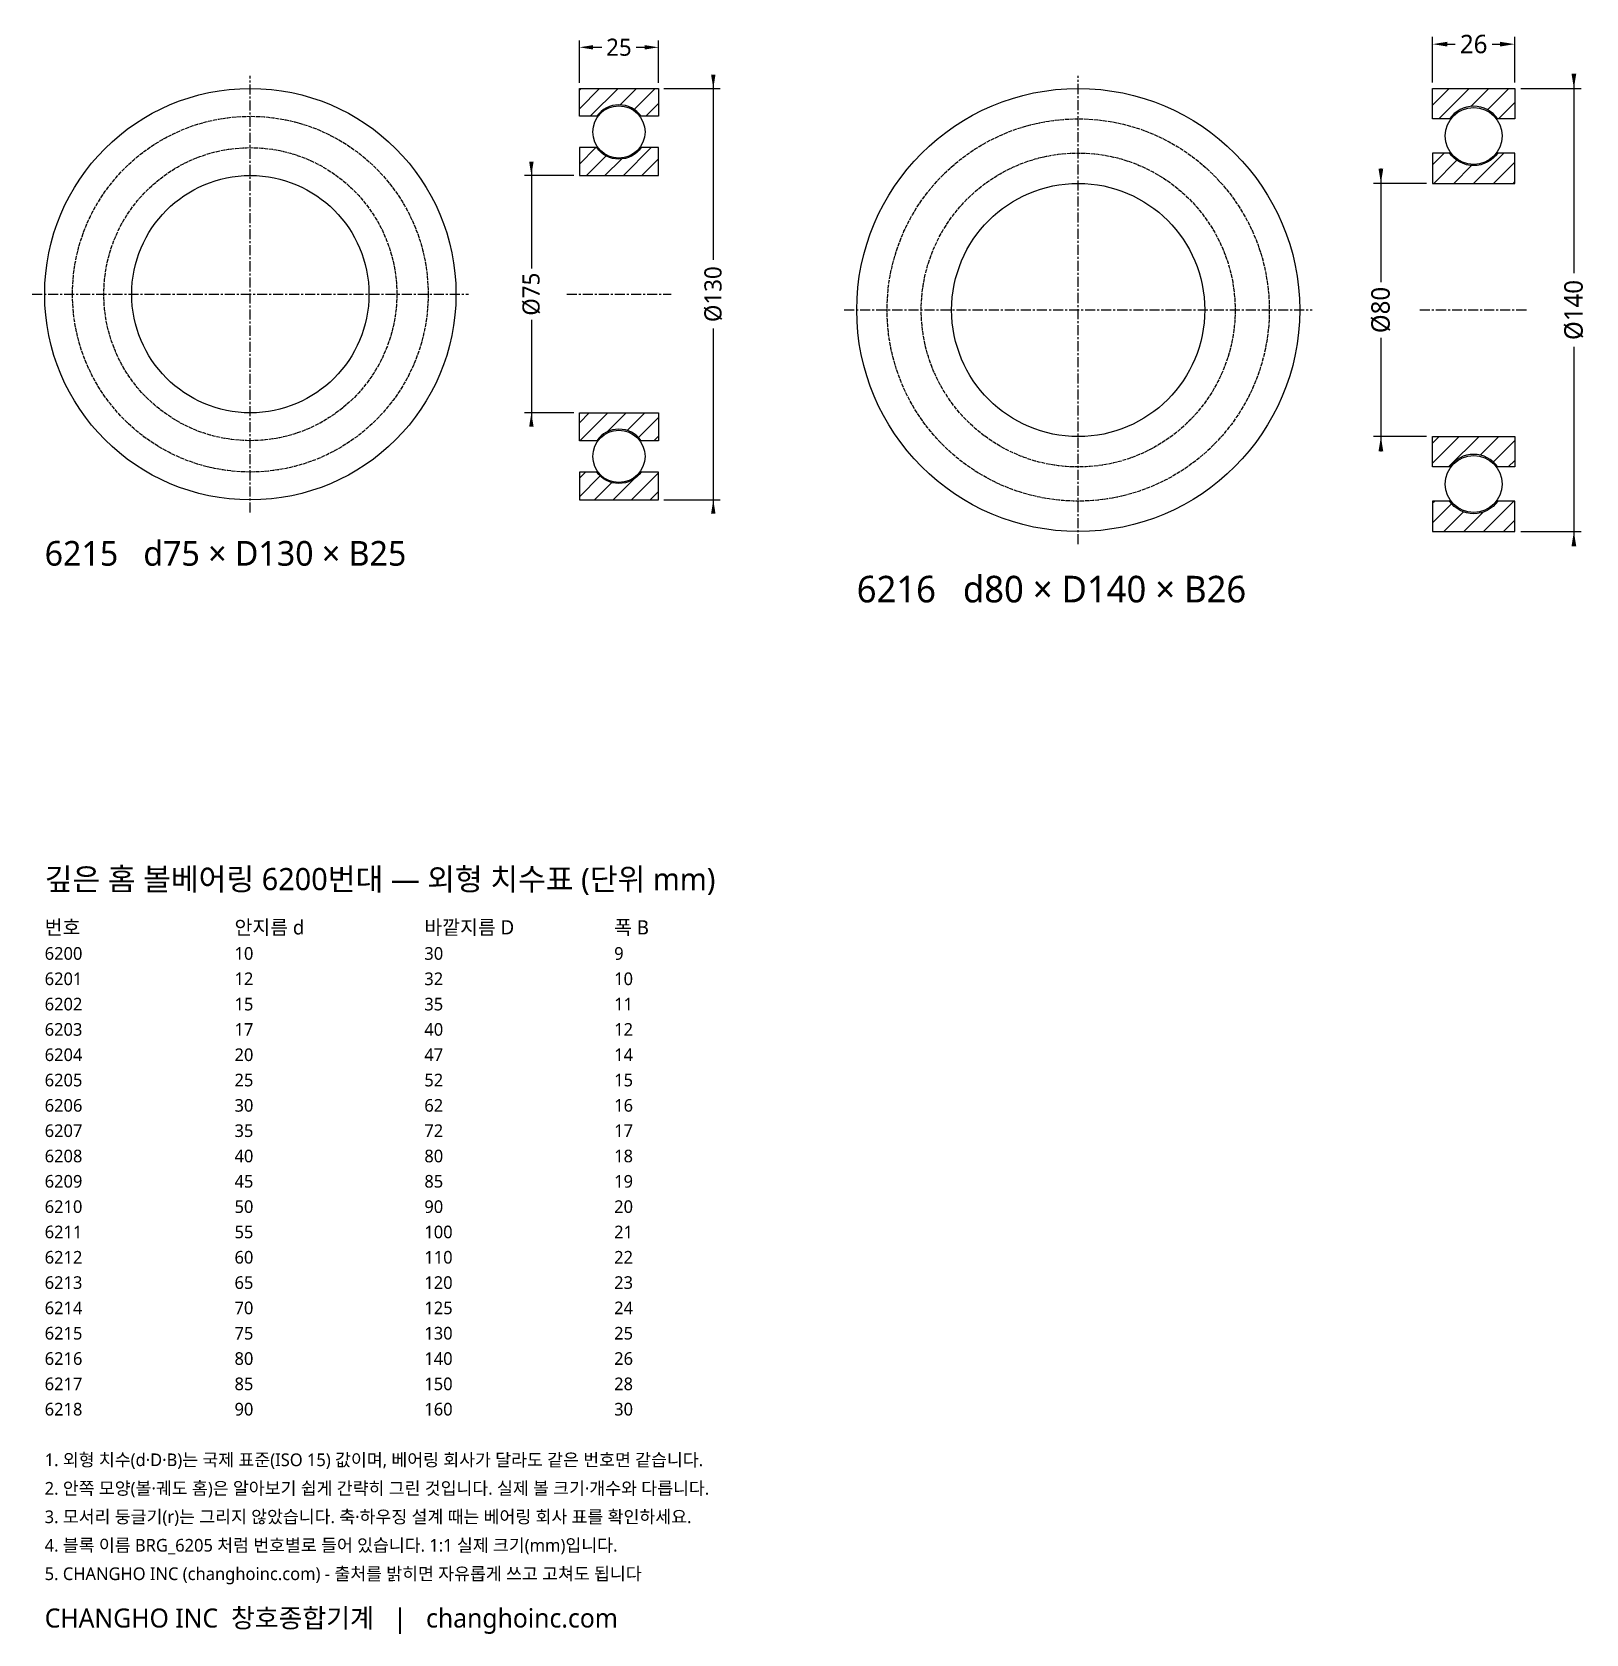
# Model space of a CAD drawing. Header units: millimetres. Extents: x -4 to 1088, y -943 to 2.
# Drawn here: x -4 to 487, y -943 to -437 of the extents above; entities that cross this region are included whole.
import ezdxf

# ---------------------------------------------------------------- set-up
doc = ezdxf.new("R2010")
doc.units = ezdxf.units.MM
doc.linetypes.add('CENTER', pattern=[5.08, 3.175, -0.635, 0.635, -0.635])
doc.linetypes.add('DASHED', pattern=[1.524, 1.27, -0.254])
for name, color, linetype in [('문자', 7, 'CONTINUOUS'), ('숨은선', 3, 'DASHED'), ('외형선', 7, 'CONTINUOUS'), ('중심선', 1, 'CENTER'), ('치수', 4, 'CONTINUOUS'), ('해칭', 8, 'CONTINUOUS')]:
    doc.layers.add(name, color=color, linetype=linetype)
doc.styles.add('CH_KOR', font='malgun.ttf')
doc.dimstyles.new('CH_DIM', dxfattribs={"dimtxt": 2.5, "dimasz": 2, "dimexe": 1, "dimexo": 0.8, "dimgap": 0.8, "dimtad": 1, "dimdec": 0, "dimtxsty": 'CH_KOR', "dimcen": 2.5, "dimclrd": 4, "dimclre": 4, "dimclrt": 4, "dimazin": 3, "dimtfac": 1, "dimtmove": 0, "dimatfit": 3})

# ---------------------------------------------------------------- blocks, each defined once
blk = doc.blocks.new('_CLOSEDFILLED')
at = {"color": 0, "linetype": 'BYBLOCK'}
blk.add_solid([(-1, 0.16), (0, 0), (-1, -0.16)], dxfattribs=at)
blk = doc.blocks.new('*D46')
at = {"color": 4}
for p, q in [((146.33, 69.33), (146.33, 10.83)), ((130.73, 65), (148.5, 65)), ((146.33, -10.83), (146.33, -69.33)), ((130.73, -65), (148.5, -65))]:
    blk.add_line(p, q, dxfattribs=at)
at = {"layer": 'Defpoints'}
for p in [(129, 65), (146.33, 65), (129, -65)]:
    blk.add_point(p, dxfattribs=at)
at = {"layer": '치수', "color": 4, "xscale": 4.333333333333333, "yscale": 4.333333333333333}
for p, rotation in [((146.33, 65), 270), ((146.33, -65), 90)]:
    blk.add_blockref('_CLOSEDFILLED', p, dxfattribs=dict(at, rotation=rotation))
at = {"layer": '치수', "color": 4, "insert": (146.33, 0), "char_height": 5.417, "attachment_point": 5, "rotation": 90, "style": 'CH_KOR'}
blk.add_mtext('Ø130', dxfattribs=at)
blk = doc.blocks.new('*D47')
at = {"color": 4}
for p, q in [((88.83, 41.83), (88.83, 8.12)), ((102.27, 37.5), (86.67, 37.5)), ((88.83, -8.12), (88.83, -41.83)), ((102.27, -37.5), (86.67, -37.5))]:
    blk.add_line(p, q, dxfattribs=at)
at = {"layer": 'Defpoints'}
for p in [(88.83, 37.5), (104, 37.5), (104, -37.5)]:
    blk.add_point(p, dxfattribs=at)
at = {"layer": '치수', "color": 4, "xscale": 4.333333333333333, "yscale": 4.333333333333333}
for p, rotation in [((88.83, 37.5), 270), ((88.83, -37.5), 90)]:
    blk.add_blockref('_CLOSEDFILLED', p, dxfattribs=dict(at, rotation=rotation))
at = {"layer": '치수', "color": 4, "insert": (88.83, 0), "char_height": 5.417, "attachment_point": 5, "rotation": 90, "style": 'CH_KOR'}
blk.add_mtext('Ø75', dxfattribs=at)
blk = doc.blocks.new('*D48')
at = {"color": 4}
for p, q in [((104, 66.73), (104, 80.17)), ((108.33, 78), (111.08, 78)), ((121.92, 78), (124.67, 78)), ((129, 66.73), (129, 80.17))]:
    blk.add_line(p, q, dxfattribs=at)
at = {"layer": 'Defpoints'}
for p in [(104, 78), (104, 65), (129, 65)]:
    blk.add_point(p, dxfattribs=at)
at = {"layer": '치수', "color": 4, "xscale": 4.333333333333333, "yscale": 4.333333333333333, "rotation": 180}
blk.add_blockref('_CLOSEDFILLED', (104, 78), dxfattribs=at)
at = {"layer": '치수', "color": 4, "xscale": 4.333333333333333, "yscale": 4.333333333333333}
blk.add_blockref('_CLOSEDFILLED', (129, 78), dxfattribs=at)
at = {"layer": '치수', "color": 4, "insert": (116.5, 78), "char_height": 5.417, "attachment_point": 5, "style": 'CH_KOR'}
blk.add_mtext('25', dxfattribs=at)
blk = doc.blocks.new('*D49')
at = {"color": 4}
for p, q in [((156.67, 74.67), (156.67, 11.67)), ((139.87, 70), (159, 70)), ((156.67, -11.67), (156.67, -74.67)), ((139.87, -70), (159, -70))]:
    blk.add_line(p, q, dxfattribs=at)
at = {"layer": 'Defpoints'}
for p in [(138, 70), (156.67, 70), (138, -70)]:
    blk.add_point(p, dxfattribs=at)
at = {"layer": '치수', "color": 4, "xscale": 4.666666666666667, "yscale": 4.666666666666667}
for p, rotation in [((156.67, 70), 270), ((156.67, -70), 90)]:
    blk.add_blockref('_CLOSEDFILLED', p, dxfattribs=dict(at, rotation=rotation))
at = {"layer": '치수', "color": 4, "insert": (156.67, 0), "char_height": 5.833, "attachment_point": 5, "rotation": 90, "style": 'CH_KOR'}
blk.add_mtext('Ø140', dxfattribs=at)
blk = doc.blocks.new('*D50')
at = {"color": 4}
for p, q in [((95.67, 44.67), (95.67, 8.75)), ((110.13, 40), (93.33, 40)), ((95.67, -8.75), (95.67, -44.67)), ((110.13, -40), (93.33, -40))]:
    blk.add_line(p, q, dxfattribs=at)
at = {"layer": 'Defpoints'}
for p in [(95.67, 40), (112, 40), (112, -40)]:
    blk.add_point(p, dxfattribs=at)
at = {"layer": '치수', "color": 4, "xscale": 4.666666666666667, "yscale": 4.666666666666667}
for p, rotation in [((95.67, 40), 270), ((95.67, -40), 90)]:
    blk.add_blockref('_CLOSEDFILLED', p, dxfattribs=dict(at, rotation=rotation))
at = {"layer": '치수', "color": 4, "insert": (95.67, 0), "char_height": 5.833, "attachment_point": 5, "rotation": 90, "style": 'CH_KOR'}
blk.add_mtext('Ø80', dxfattribs=at)
blk = doc.blocks.new('*D51')
at = {"color": 4}
for p, q in [((112, 71.87), (112, 86.33)), ((138, 71.87), (138, 86.33)), ((116.67, 84), (119.17, 84)), ((130.83, 84), (133.33, 84))]:
    blk.add_line(p, q, dxfattribs=at)
at = {"layer": 'Defpoints'}
for p in [(112, 84), (112, 70), (138, 70)]:
    blk.add_point(p, dxfattribs=at)
at = {"layer": '치수', "color": 4, "xscale": 4.666666666666667, "yscale": 4.666666666666667, "rotation": 180}
blk.add_blockref('_CLOSEDFILLED', (112, 84), dxfattribs=at)
at = {"layer": '치수', "color": 4, "xscale": 4.666666666666667, "yscale": 4.666666666666667}
blk.add_blockref('_CLOSEDFILLED', (138, 84), dxfattribs=at)
at = {"layer": '치수', "color": 4, "insert": (125, 84), "char_height": 5.833, "attachment_point": 5, "style": 'CH_KOR'}
blk.add_mtext('26', dxfattribs=at)
blk = doc.blocks.new('BRG_6215')
at = {"layer": '해칭'}
h = blk.add_hatch(dxfattribs=at)
h.set_pattern_fill('ANSI31', scale=1.3)
h.paths.add_polyline_path([(104, 65), (129, 65), (129, 56.2), (123.51, 56.2, 0.51797), (109.49, 56.2), (104, 56.2)])
h = blk.add_hatch(dxfattribs=at)
h.set_pattern_fill('ANSI31', scale=1.3)
h.paths.add_polyline_path([(104, 37.5), (129, 37.5), (129, 46.3), (123.51, 46.3, -0.51797), (109.49, 46.3), (104, 46.3)])
h = blk.add_hatch(dxfattribs=at)
h.set_pattern_fill('ANSI31', scale=1.3)
h.paths.add_polyline_path([(104, -37.5), (129, -37.5), (129, -46.3), (123.51, -46.3, 0.51797), (109.49, -46.3), (104, -46.3)])
h = blk.add_hatch(dxfattribs=at)
h.set_pattern_fill('ANSI31', scale=1.3)
h.paths.add_polyline_path([(104, -65), (129, -65), (129, -56.2), (123.51, -56.2, -0.51797), (109.49, -56.2), (104, -56.2)])
at = {"layer": '숨은선'}
for radius in [56.2, 46.3]:
    blk.add_circle((0, 0), radius, dxfattribs=at)
at = {"layer": '외형선'}
for points in [[(104, 65), (129, 65), (129, 56.2), (123.51, 56.2, 0.51797), (109.49, 56.2), (104, 56.2)], [(104, 37.5), (129, 37.5), (129, 46.3), (123.51, 46.3, -0.51797), (109.49, 46.3), (104, 46.3)], [(104, -37.5), (129, -37.5), (129, -46.3), (123.51, -46.3, 0.51797), (109.49, -46.3), (104, -46.3)], [(104, -65), (129, -65), (129, -56.2), (123.51, -56.2, -0.51797), (109.49, -56.2), (104, -56.2)]]:
    blk.add_lwpolyline(points, format="xyb", close=True, dxfattribs=at)
for centre, radius in [((0, 0), 65), ((116.5, 51.25), 8.25), ((0, 0), 37.5), ((116.5, -51.25), 8.25)]:
    blk.add_circle(centre, radius, dxfattribs=at)
at = {"layer": '중심선'}
for p, q in [((0, -69), (0, 69)), ((-69, 0), (69, 0)), ((100, 0), (133, 0))]:
    blk.add_line(p, q, dxfattribs=at)
at = {"layer": '문자', "style": 'CH_KOR'}
blk.add_text('6215   d75 × D130 × B25', height=7.8, dxfattribs=at).set_placement((-65, -85.8))
at = {"layer": '치수'}
dim = blk.add_linear_dim(base=(104, 78), p1=(104, 65), p2=(129, 65), dimstyle='CH_DIM', override={"dimscale": 2.166667}, dxfattribs=at)
dim.commit()
dim.dimension.update_dxf_attribs({"geometry": '*D48', "text_midpoint": (116.5, 78)})
for base, p1, p2, text, picture, middle in [((146.33, 65), (129, 65), (129, -65), 'Ø130', '*D46', (146.33, 0)), ((88.83, 37.5), (104, 37.5), (104, -37.5), 'Ø75', '*D47', (88.83, 0))]:
    dim = blk.add_linear_dim(base=base, p1=p1, p2=p2, angle=90, text=text, dimstyle='CH_DIM', override={"dimscale": 2.166667}, dxfattribs=at)
    dim.commit()
    dim.dimension.update_dxf_attribs({"geometry": picture, "text_midpoint": middle})
blk = doc.blocks.new('BRG_6216')
at = {"layer": '해칭'}
h = blk.add_hatch(dxfattribs=at)
h.set_pattern_fill('ANSI31', scale=1.4)
h.paths.add_polyline_path([(112, 70), (138, 70), (138, 60.4), (132.65, 60.4, 0.51797), (117.35, 60.4), (112, 60.4)])
h = blk.add_hatch(dxfattribs=at)
h.set_pattern_fill('ANSI31', scale=1.4)
h.paths.add_polyline_path([(112, 40), (138, 40), (138, 49.6), (132.65, 49.6, -0.51797), (117.35, 49.6), (112, 49.6)])
h = blk.add_hatch(dxfattribs=at)
h.set_pattern_fill('ANSI31', scale=1.4)
h.paths.add_polyline_path([(112, -40), (138, -40), (138, -49.6), (132.65, -49.6, 0.51797), (117.35, -49.6), (112, -49.6)])
h = blk.add_hatch(dxfattribs=at)
h.set_pattern_fill('ANSI31', scale=1.4)
h.paths.add_polyline_path([(112, -70), (138, -70), (138, -60.4), (132.65, -60.4, -0.51797), (117.35, -60.4), (112, -60.4)])
at = {"layer": '숨은선'}
for radius in [60.4, 49.6]:
    blk.add_circle((0, 0), radius, dxfattribs=at)
at = {"layer": '외형선'}
for points in [[(112, 70), (138, 70), (138, 60.4), (132.65, 60.4, 0.51797), (117.35, 60.4), (112, 60.4)], [(112, 40), (138, 40), (138, 49.6), (132.65, 49.6, -0.51797), (117.35, 49.6), (112, 49.6)], [(112, -40), (138, -40), (138, -49.6), (132.65, -49.6, 0.51797), (117.35, -49.6), (112, -49.6)], [(112, -70), (138, -70), (138, -60.4), (132.65, -60.4, -0.51797), (117.35, -60.4), (112, -60.4)]]:
    blk.add_lwpolyline(points, format="xyb", close=True, dxfattribs=at)
for centre, radius in [((0, 0), 70), ((125, 55), 9), ((0, 0), 40), ((125, -55), 9)]:
    blk.add_circle(centre, radius, dxfattribs=at)
at = {"layer": '중심선'}
for p, q in [((0, -74), (0, 74)), ((-74, 0), (74, 0)), ((108, 0), (142, 0))]:
    blk.add_line(p, q, dxfattribs=at)
at = {"layer": '문자', "style": 'CH_KOR'}
blk.add_text('6216   d80 × D140 × B26', height=8.4, dxfattribs=at).set_placement((-70, -92.4))
at = {"layer": '치수'}
dim = blk.add_linear_dim(base=(112, 84), p1=(112, 70), p2=(138, 70), dimstyle='CH_DIM', override={"dimscale": 2.333333}, dxfattribs=at)
dim.commit()
dim.dimension.update_dxf_attribs({"geometry": '*D51', "text_midpoint": (125, 84)})
for base, p1, p2, text, picture, middle in [((156.67, 70), (138, 70), (138, -70), 'Ø140', '*D49', (156.67, 0)), ((95.67, 40), (112, 40), (112, -40), 'Ø80', '*D50', (95.67, 0))]:
    dim = blk.add_linear_dim(base=base, p1=p1, p2=p2, angle=90, text=text, dimstyle='CH_DIM', override={"dimscale": 2.333333}, dxfattribs=at)
    dim.commit()
    dim.dimension.update_dxf_attribs({"geometry": picture, "text_midpoint": middle})

msp = doc.modelspace()

# ---------------------------------------------------------------- block references
for name, p in [('BRG_6215', (65, -520)), ('BRG_6216', (326.67, -525))]:
    msp.add_blockref(name, p)

# ---------------------------------------------------------------- texts
at = {"layer": '문자', "style": 'CH_KOR'}
for s, height, p in [('깊은 홈 볼베어링 6200번대 — 외형 치수표 (단위 mm)', 7, (0, -708.33)), ('번호', 4.5, (0, -722.33)), ('안지름 d', 4.5, (60, -722.33)), ('바깥지름 D', 4.5, (120, -722.33)), ('폭 B', 4.5, (180, -722.33)), ('6200', 4, (0, -730.33)), ('10', 4, (60, -730.33)), ('30', 4, (120, -730.33)), ('9', 4, (180, -730.33)), ('6201', 4, (0, -738.33)), ('12', 4, (60, -738.33)), ('32', 4, (120, -738.33)), ('10', 4, (180, -738.33)), ('6202', 4, (0, -746.33)), ('15', 4, (60, -746.33)), ('35', 4, (120, -746.33)), ('11', 4, (180, -746.33)), ('6203', 4, (0, -754.33)), ('17', 4, (60, -754.33)), ('40', 4, (120, -754.33)), ('12', 4, (180, -754.33)), ('6204', 4, (0, -762.33)), ('20', 4, (60, -762.33)), ('47', 4, (120, -762.33)), ('14', 4, (180, -762.33)), ('6205', 4, (0, -770.33)), ('25', 4, (60, -770.33)), ('52', 4, (120, -770.33)), ('15', 4, (180, -770.33)), ('6206', 4, (0, -778.33)), ('30', 4, (60, -778.33)), ('62', 4, (120, -778.33)), ('16', 4, (180, -778.33)), ('6207', 4, (0, -786.33)), ('35', 4, (60, -786.33)), ('72', 4, (120, -786.33)), ('17', 4, (180, -786.33)), ('6208', 4, (0, -794.33)), ('40', 4, (60, -794.33)), ('80', 4, (120, -794.33)), ('18', 4, (180, -794.33)), ('6209', 4, (0, -802.33)), ('45', 4, (60, -802.33)), ('85', 4, (120, -802.33)), ('19', 4, (180, -802.33)), ('6210', 4, (0, -810.33)), ('50', 4, (60, -810.33)), ('90', 4, (120, -810.33)), ('20', 4, (180, -810.33)), ('6211', 4, (0, -818.33)), ('55', 4, (60, -818.33)), ('100', 4, (120, -818.33)), ('21', 4, (180, -818.33)), ('6212', 4, (0, -826.33)), ('60', 4, (60, -826.33)), ('110', 4, (120, -826.33)), ('22', 4, (180, -826.33)), ('6213', 4, (0, -834.33)), ('65', 4, (60, -834.33)), ('120', 4, (120, -834.33)), ('23', 4, (180, -834.33)), ('6214', 4, (0, -842.33)), ('70', 4, (60, -842.33)), ('125', 4, (120, -842.33)), ('24', 4, (180, -842.33)), ('6215', 4, (0, -850.33)), ('75', 4, (60, -850.33)), ('130', 4, (120, -850.33)), ('25', 4, (180, -850.33)), ('6216', 4, (0, -858.33)), ('80', 4, (60, -858.33)), ('140', 4, (120, -858.33)), ('26', 4, (180, -858.33)), ('6217', 4, (0, -866.33)), ('85', 4, (60, -866.33)), ('150', 4, (120, -866.33)), ('28', 4, (180, -866.33)), ('6218', 4, (0, -874.33)), ('90', 4, (60, -874.33)), ('160', 4, (120, -874.33)), ('30', 4, (180, -874.33)), ('1. 외형 치수(d·D·B)는 국제 표준(ISO 15) 값이며, 베어링 회사가 달라도 같은 번호면 같습니다.', 4, (0, -890.33)), ('2. 안쪽 모양(볼·궤도 홈)은 알아보기 쉽게 간략히 그린 것입니다. 실제 볼 크기·개수와 다릅니다.', 4, (0, -899.33)), ('3. 모서리 둥글기(r)는 그리지 않았습니다. 축·하우징 설계 때는 베어링 회사 표를 확인하세요.', 4, (0, -908.33)), ('4. 블록 이름 BRG_6205 처럼 번호별로 들어 있습니다. 1:1 실제 크기(mm)입니다.', 4, (0, -917.33)), ('5. CHANGHO INC (changhoinc.com) - 출처를 밝히면 자유롭게 쓰고 고쳐도 됩니다', 4, (0, -926.33)), ('CHANGHO INC  창호종합기계   |   changhoinc.com', 6, (0, -941.33))]:
    msp.add_text(s, height=height, dxfattribs=at).set_placement(p)

doc.saveas('drawing.dxf')
